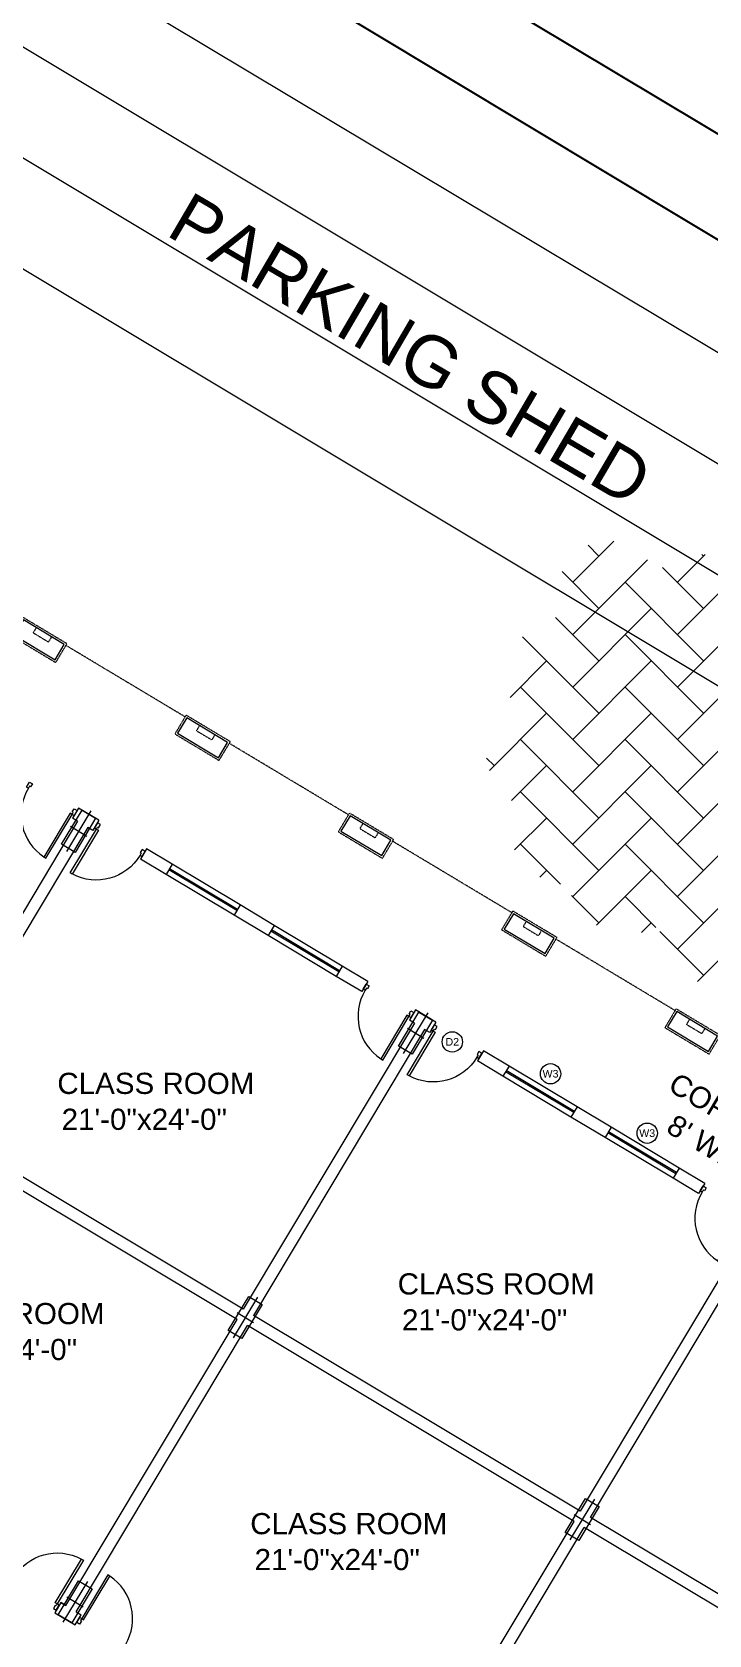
# Model space of a CAD drawing. Header units: inches. Extents: x -110725 to 51121, y 8404 to 44825.
# Drawn here: x 41401 to 41913, y 24195 to 25407 of the extents above; entities that cross this region are included whole.
import ezdxf
from ezdxf.enums import TextEntityAlignment as Align

# ---------------------------------------------------------------- set-up
doc = ezdxf.new("R2010")
doc.units = ezdxf.units.IN
doc.header["$LTSCALE"] = 0.1
doc.header["$MEASUREMENT"] = 0
doc.linetypes.add('CENTER', pattern=[2, 1.25, -0.25, 0.25, -0.25])
doc.linetypes.add('DASHED2', pattern=[0.375, 0.25, -0.125])
doc.layers.get('0').update_dxf_attribs({"color": 1, "lineweight": 0})
doc.layers.get('Defpoints').update_dxf_attribs({"lineweight": 0})
for name, color, linetype in [('boundary', 6, 'Continuous'), ('building', 6, 'Continuous'), ('road', 8, 'Continuous')]:
    doc.layers.add(name, color=color, linetype=linetype)
for name, color, linetype, lineweight in [('Col.', 4, 'Continuous', 0), ('dim', 252, 'Continuous', 0), ('DOOR', 32, 'Continuous', 0), ('HATCH', 5, 'Continuous', 5), ('TEXT', 3, 'Continuous', 0), ('WALL', 7, 'Continuous', 0), ('WIN', 160, 'Continuous', 0)]:
    doc.layers.add(name, color=color, linetype=linetype, lineweight=lineweight)
doc.styles.add('ARIAL', font='arial.ttf')
doc.styles.add('as', font='arial.ttf')
doc.styles.add('EHSAN', font='arial.ttf', dxfattribs={"height": 54})
doc.styles.get("Standard").update_dxf_attribs({"font": 'arial.ttf'})
doc.dimstyles.new('DIM1', dxfattribs={"dimtxt": 54, "dimasz": 6, "dimexe": 6, "dimexo": 3, "dimgap": 1, "dimtad": 0, "dimzin": 0, "dimdsep": 46, "dimlunit": 4, "dimtxsty": 'EHSAN', "dimblk": 'ARCHTICK', "dimcen": 3, "dimdle": 6, "dimclrd": 4, "dimclre": 4, "dimclrt": 6, "dimadec": 0, "dimazin": 0, "dimtfac": 1, "dimtofl": 0, "dimtmove": 1, "dimatfit": 3, "dimldrblk": 'ARCHTICK', "dimfxl": 4, "dimtolj": 1, "dimtzin": 3, "dimlwd": -1, "dimlwe": -1, "dimarcsym": 0})

# ---------------------------------------------------------------- blocks, each defined once
blk = doc.blocks.new('_ArchTick')
at = {"color": 0, "linetype": 'ByBlock', "const_width": 0.15}
blk.add_lwpolyline([(-0.5, -0.5), (0.5, 0.5)], dxfattribs=at)
blk = doc.blocks.new('*D2543')
at = {"layer": 'Defpoints', "color": 0, "transparency": 16777216}
for p in [(40158.6, 26623.7), (40018.8, 26390.9, 1175.7), (42987, 24608.8, 1175.7)]:
    blk.add_point(p, dxfattribs=at)
at = {"layer": 'dim', "color": 4, "transparency": 16777216}
for p, q in [((40020.4, 26393.4), (40161.7, 26628.8)), ((40138.1, 26636.1), (41544, 25792)), ((43147.4, 24829.3), (41741.5, 25673.4)), ((42988.5, 24611.4), (43129.9, 24846.8))]:
    blk.add_line(p, q, dxfattribs=at)
at = {"layer": 'dim', "color": 4, "transparency": 16777216, "xscale": 24, "yscale": 24, "zscale": 24}
for p, rotation in [((40158.6, 26623.7), 149.019361839217), ((43126.8, 24841.6), 329.019361839217)]:
    blk.add_blockref('_ArchTick', p, dxfattribs=dict(at, rotation=rotation))
at = {"layer": 'dim', "color": 6, "transparency": 16777216, "insert": (41642.7, 25732.7), "char_height": 54, "attachment_point": 5, "rotation": 329.0194, "style": 'EHSAN'}
blk.add_mtext('\\A1;288\'-6"', dxfattribs=at)
blk = doc.blocks.new('D-1')
for points in [[(1.5, 34.9), (1.5, 1.9), (3, 1.9), (3, 34.9)], [(2.2, 0.4), (2.2, -1.9), (0, -1.9), (0, 1.9), (1.5, 1.9), (1.5, 0.4)], [(33.7, 0.4), (34.5, 0.4), (34.5, 1.9), (36, 1.9), (36, -1.9), (33.7, -1.9)]]:
    blk.add_lwpolyline(points, close=True)
blk.add_arc((1.5, 1.9), 33, 0, 87.3947)
blk = doc.blocks.new('44')
at = {"layer": 'Col.', "linetype": 'Continuous'}
blk.add_lwpolyline([(-24729.4, 37327.3), (-24729.4, 37339.3), (-24759.4, 37339.3), (-24759.4, 37327.3)], close=True, dxfattribs=at)
at = {"layer": 'dim', "linetype": 'Continuous'}
for p, q in [((-24744.4, 37340.5), (-24744.4, 37326.1)), ((-24762.4, 37333.3), (-24726.4, 37333.3))]:
    blk.add_line(p, q, dxfattribs=at)

msp = doc.modelspace()

# ---------------------------------------------------------------- hatches: boundary and pattern name
at = {"layer": 'HATCH'}
h = msp.add_hatch(dxfattribs=at)
h.set_pattern_fill('AR-HBONE', color=251, scale=7)
h.set_pattern_definition([(45, (78793.977, 3845.55), (3e-15, 39.59798), [84, -28]), (135, (78813.776, 3865.35), (3e-15, 39.59798), [84, -28])])
edge = h.paths.add_edge_path()
edge.add_arc((41989.88825, 24893.59303), 46.23757, 321.43452144, 431.43452134)
edge.add_arc((41980.30738, 24967.2536), 38.47577, 309.17031682, 509.43681154)
edge.add_arc((41906.04254, 24965.70265), 46.23757, 27.17260702, 137.17260692)
edge.add_arc((41836.41796, 24984.09593), 38.01942, 20.0565317, 210.02676781)
edge.add_arc((41805.84897, 24918.89292), 46.23757, 92.91069259, 202.91069249)
edge.add_arc((41790.29271, 24863.38164), 46.23757, 125.77973538, 235.77973528)
edge.add_arc((41807.35392, 24808.31428), 46.23757, 158.64877817, 268.64877807)
edge.add_arc((41851.57006, 24771.32195), 46.23757, 191.51782095, 301.51782086)
edge.add_arc((41914.92297, 24727.11501), 39.47334, 173.02945644, 385.74427095)
edge.add_arc((41960.67811, 24789.35897), 46.23757, 257.25590653, 367.25590643)
edge.add_arc((42028.21757, 24826.64188), 38.18832, 235.42339105, 453.26703682)

# ---------------------------------------------------------------- linework, layer by layer
at = {"color": 9}
for p, q in [((39963.91336, 26336.08242), (42949.96697, 24547.0137, 1.07221)), ((39875.42634, 26305.16784, -0.01849), (42912.96363, 24485.25311, 1.07221)), ((39838.42302, 26243.40728, -0.01849), (42875.96031, 24423.49255, 1.07221)), ((39801.4197, 26181.64671, -0.01849), (42838.95699, 24361.73198, 1.07221))]:
    msp.add_line(p, q, dxfattribs=at)
at = {"layer": 'boundary', "linetype": 'CENTER', "elevation": -26.09038}
msp.add_lwpolyline([(39710.56934, 26306.46684), (40018.84892, 26390.86365), (42986.98218, 24608.79412)], dxfattribs=at)
at = {"layer": 'building', "linetype": 'Continuous', "elevation": 1.07221}
msp.add_lwpolyline([(36256.32114, 20787.09078), (38421.12416, 24214.83069), (38608.38637, 24266.09692), (38729.46594, 24450.76329), (38692.71091, 24650.22286), (39710.56934, 26306.46684), (40018.84892, 26390.86365), (42986.98218, 24608.79412), (43023.17783, 24483.42297), (42986.87764, 24420.82334), (43301.37527, 24234.54273), (43531.66734, 24283.46768), (46076.03119, 22826.982)], dxfattribs=at)
at = {"layer": 'road', "linetype": 'Continuous', "elevation": 3.21662}
msp.add_lwpolyline([(39796.35974, 26513.70008), (39878.65873, 26528.62687), (40033.69876, 26477.02846), (40235.75534, 26336.76517), (49385.48336, 20864.22481), (49997.20725, 20463.11896)], dxfattribs=at)
at = {"layer": 'TEXT'}
for centre in [(41718.44246, 24643.50492, 27.16259), (41792.74867, 24619.41218, 27.16259), (41865.84482, 24574.51991, 27.16259)]:
    msp.add_circle(centre, 7.69524, dxfattribs=at)
at = {"layer": 'WALL'}
for p, q in [((41435.0161, 24810.2101), (41305.53052, 24594.02157)), ((41435.78008, 24820.24336), (41431.15559, 24812.52235)), ((41435.0161, 24810.2101), (41431.15559, 24812.52235)), ((41451.22211, 24810.99439), (41435.78008, 24820.24336)), ((41451.22211, 24810.99439), (41446.59763, 24803.27338)), ((41442.73712, 24805.58562), (41313.25154, 24589.39708)), ((41446.59763, 24803.27338), (41442.73712, 24805.58562)), ((41487.25354, 24789.41346), (41482.62905, 24781.69244)), ((41506.55609, 24777.85225), (41487.25354, 24789.41346)), ((41501.9316, 24770.13123), (41482.62905, 24781.69244)), ((41506.55609, 24777.85225), (41501.9316, 24770.13123)), ((41558.02955, 24747.02235), (41553.40506, 24739.30133)), ((41579.14179, 24723.88638), (41553.40506, 24739.30133)), ((41583.76628, 24731.6074), (41558.02955, 24747.02235)), ((41583.76628, 24731.6074), (41579.14179, 24723.88638)), ((41635.23974, 24700.7775), (41630.61525, 24693.05648)), ((41654.54229, 24689.21629), (41635.23974, 24700.7775)), ((41649.9178, 24681.49527), (41630.61525, 24693.05648)), ((41654.54229, 24689.21629), (41649.9178, 24681.49527)), ((41690.57371, 24667.63536), (41685.94922, 24659.91434)), ((41706.01575, 24658.38639), (41690.57371, 24667.63536)), ((41689.80973, 24657.60209), (41560.32415, 24441.41356)), ((41697.53075, 24652.97761), (41568.04517, 24436.78907)), ((41689.80973, 24657.60209), (41685.94922, 24659.91434)), ((41701.39126, 24650.66537), (41697.53075, 24652.97761)), ((41706.01575, 24658.38639), (41701.39126, 24650.66537)), ((41742.04717, 24636.80545), (41737.42268, 24629.08444)), ((41756.72523, 24617.52322), (41737.42268, 24629.08444)), ((41761.34972, 24625.24424), (41742.04717, 24636.80545)), ((41761.34972, 24625.24424), (41756.72523, 24617.52322)), ((41812.82318, 24594.41434), (41808.19869, 24586.69332)), ((41838.55991, 24578.99939), (41812.82318, 24594.41434)), ((41555.69966, 24433.69254), (41308.62705, 24581.67606)), ((41560.32415, 24441.41356), (41313.25154, 24589.39708)), ((41833.93542, 24571.27837), (41808.19869, 24586.69332)), ((41838.55991, 24578.99939), (41833.93542, 24571.27837)), ((41890.03337, 24548.16949), (41885.40889, 24540.44847)), ((41909.33592, 24536.60828), (41890.03337, 24548.16949)), ((41904.71143, 24528.88726), (41885.40889, 24540.44847)), ((41909.33592, 24536.60828), (41904.71143, 24528.88726)), ((41944.60337, 24504.99408), (41815.11778, 24288.80555)), ((41822.8388, 24284.18106), (41952.1855, 24500.13772)), ((41815.11778, 24288.80555), (41568.04517, 24436.78907)), ((41426.21408, 24217.504), (41555.69966, 24433.69254)), ((41433.9351, 24212.87952), (41563.42068, 24429.06805)), ((41810.4933, 24281.08453), (41563.42068, 24429.06805)), ((41681.00771, 24064.89599), (41810.4933, 24281.08453)), ((41688.72873, 24060.27151), (41818.21432, 24276.46004)), ((42065.28693, 24128.47652), (41818.21432, 24276.46004)), ((42069.91142, 24136.19754), (41822.8388, 24284.18106)), ((41422.35357, 24219.81624), (41417.72909, 24212.09522)), ((41426.21408, 24217.504), (41422.35357, 24219.81624)), ((41422.35357, 24219.81624), (41426.21408, 24217.504)), ((41417.72909, 24212.09522), (41433.17112, 24202.84625)), ((41433.17112, 24202.84625), (41437.79561, 24210.56727)), ((41433.9351, 24212.87952), (41437.79561, 24210.56727))]:
    msp.add_line(p, q, dxfattribs=at)
at = {"layer": 'WALL', "elevation": 27.16259}
for points in [[(41394.07177, 24962.37219), (41387.13505, 24950.79067), (41418.01912, 24932.29273), (41424.95585, 24943.87425)], [(41517.60808, 24888.38043), (41510.67135, 24876.7989), (41541.55543, 24858.30096), (41548.49216, 24869.88249)], [(41641.14439, 24814.38867), (41634.20766, 24802.80714), (41665.09174, 24784.3092), (41672.02846, 24795.89073)], [(41764.68069, 24740.39691), (41757.74397, 24728.81538), (41788.62804, 24710.31744), (41795.56477, 24721.89897)], [(41888.217, 24666.40515), (41881.28027, 24654.82362), (41912.16435, 24636.32568), (41919.10108, 24647.90721)]]:
    msp.add_lwpolyline(points, close=True, dxfattribs=at)
at = {"layer": 'WIN', "linetype": 'DASHED2'}
for p, q in [((41403.72305, 24956.59159), (41401.41081, 24952.73108)), ((41401.41081, 24952.73108), (41412.99233, 24945.79435)), ((41415.30458, 24949.65486), (41412.99233, 24945.79435)), ((41527.25936, 24882.59983), (41524.94711, 24878.73932)), ((41524.94711, 24878.73932), (41536.52864, 24871.80259)), ((41538.84088, 24875.6631), (41536.52864, 24871.80259)), ((41650.79566, 24808.60806), (41648.48342, 24804.74755)), ((41648.48342, 24804.74755), (41660.06495, 24797.81083)), ((41662.37719, 24801.67134), (41660.06495, 24797.81083)), ((41774.33197, 24734.6163), (41772.01973, 24730.75579)), ((41772.01973, 24730.75579), (41783.60126, 24723.81906)), ((41785.9135, 24727.67957), (41783.60126, 24723.81906)), ((41897.86828, 24660.62454), (41895.55603, 24656.76403)), ((41895.55603, 24656.76403), (41907.13756, 24649.8273)), ((41909.4498, 24653.68781), (41907.13756, 24649.8273))]:
    msp.add_line(p, q, dxfattribs=at)
at = {"layer": 'WIN'}
for p, q in [((41555.46039, 24742.7329), (41503.98693, 24773.5628)), ((41555.97422, 24743.59079), (41504.50076, 24774.42069)), ((41558.02955, 24747.02235), (41506.55609, 24777.85225)), ((41553.40506, 24739.30133), (41501.9316, 24770.13123)), ((41632.67058, 24696.48804), (41581.19712, 24727.31794)), ((41633.18441, 24697.34593), (41581.71095, 24728.17584)), ((41635.23974, 24700.7775), (41583.76628, 24731.6074)), ((41630.61525, 24693.05648), (41579.14179, 24723.88638)), ((41808.19869, 24586.69332), (41756.72523, 24617.52322)), ((41810.25402, 24590.12489), (41758.78056, 24620.95479)), ((41810.76785, 24590.98278), (41759.29439, 24621.81268)), ((41812.82318, 24594.41434), (41761.34972, 24625.24424)), ((41885.40889, 24540.44847), (41833.93542, 24571.27837)), ((41887.46421, 24543.88003), (41835.99075, 24574.70994)), ((41887.97804, 24544.73793), (41836.50458, 24575.56783)), ((41890.03337, 24548.16949), (41838.55991, 24578.99939))]:
    msp.add_line(p, q, dxfattribs=at)
at = {"layer": 'WIN', "linetype": 'DASHED2', "elevation": 27.16259}
for points in [[(41393.55569, 24964.42978), (41385.07746, 24950.27458), (41418.53521, 24930.23514), (41427.01344, 24944.39034)], [(41517.09199, 24890.43802), (41508.61377, 24876.28281), (41542.07152, 24856.24338), (41550.54974, 24870.39858)], [(41640.6283, 24816.44625), (41632.15008, 24802.29105), (41665.60783, 24782.25162), (41674.08605, 24796.40682)], [(41764.16461, 24742.45449), (41755.68638, 24728.29929), (41789.14413, 24708.25985), (41797.62236, 24722.41506)], [(41887.70091, 24668.46273), (41879.22269, 24654.30753), (41912.68044, 24634.26809), (41921.15866, 24648.42329)]]:
    msp.add_lwpolyline(points, close=True, dxfattribs=at)
for points in [[(41516.32124, 24889.15118), (41426.24269, 24943.10351)], [(41639.85755, 24815.15942), (41549.77899, 24869.11174)], [(41763.39386, 24741.16766), (41673.3153, 24795.11998)], [(41886.93017, 24667.17589), (41796.85161, 24721.12822)]]:
    msp.add_lwpolyline(points, dxfattribs=at)

# ---------------------------------------------------------------- block references
at = {"layer": 'Col.', "linetype": 'Continuous', "xscale": -1, "rotation": 58.99999999994495}
for p in [(60692.39004, -15635.43868, 27.16259), (60947.18367, -15788.04669, 27.16259), (60818.46559, -16002.95381, 27.16259), (61073.25922, -16155.56182, 27.16259), (60689.75076, -16217.8555, 27.16259)]:
    msp.add_blockref('44', p, dxfattribs=at)
at = {"layer": 'DOOR'}
for p, xscale, yscale, zscale, rotation in [((41433.46783, 24816.38286, 27.16259), 1.166666666666689, 1.166666666666689, 1.166666666666689, 149.0806050618162), ((41448.90987, 24807.13389, 27.16259), -1.166666666666689, 1.166666666661229, 1.166666666661804, 149.0806050618203), ((41688.26147, 24663.77485, 27.16259), 1.166666666666689, 1.166666666666689, 1.166666666666689, 149.0806050618162), ((41703.7035, 24654.52588, 27.16259), -1.166666666666689, 1.166666666661229, 1.166666666661804, 149.0806050618203), ((41943.0551, 24511.16684, 27.16259), 1.166666666666689, 1.166666666666689, 1.166666666666689, 149.0806050618162), ((41420.04133, 24215.95573, 27.16259), -1.166666666666688, 1.166666666661229, 1.166666666661804, 329.08060506182), ((41435.48337, 24206.70676, 27.16259), 1.166666666666688, 1.166666666666688, 1.166666666666688, 329.08060506182)]:
    msp.add_blockref('D-1', p, dxfattribs=dict(at, xscale=xscale, yscale=yscale, zscale=zscale, rotation=rotation))

# ---------------------------------------------------------------- texts
at = {"layer": 'TEXT', "color": 7, "lineweight": 25}
msp.add_text('PARKING SHED', height=38.7170903, rotation=329.62035552, dxfattribs=at).set_placement((41500.79933, 25253.72932))
at = {"layer": 'TEXT', "style": 'ARIAL'}
for s, p in [('D2', (41718.41743, 24643.5539)), ('W3', (41792.72364, 24619.46115)), ('W3', (41865.81979, 24574.56888))]:
    msp.add_text(s, height=5.76, dxfattribs=at).set_placement(p, align=Align.MIDDLE_CENTER)
at = {"layer": 'TEXT', "style": 'as'}
for s, p in [('CLASS ROOM', (41419.71203, 24604.17754)), ('21\'-0"x24\'-0"', (41422.98538, 24577.02706)), ('CLASS ROOM', (41677.10984, 24452.61803)), ('CLASS ROOM', (41306.38783, 24430.19926)), ('21\'-0"x24\'-0"', (41680.38319, 24425.46755)), ('21\'-0"x24\'-0"', (41309.66118, 24403.04878)), ('CLASS ROOM', (41565.62118, 24271.43542)), ('21\'-0"x24\'-0"', (41568.89453, 24244.28494))]:
    msp.add_text(s, height=16, dxfattribs=at).set_placement(p)
for s, p in [('CORRIDOR', (41880.54715, 24607.44782)), ("8' WIDE", (41879.16325, 24575.85172))]:
    msp.add_text(s, height=16, rotation=329.08060506, dxfattribs=at).set_placement(p)

# ---------------------------------------------------------------- dimensions: what is measured, and where the dimension line sits
at = {"layer": 'dim'}
dim = msp.add_linear_dim(base=(40158.64224, 26623.69701, -1174.66297), p1=(42986.98218, 24608.79412, 1.07221), p2=(40018.84892, 26390.86365, 1.07221), angle=149.01936184, dimstyle='DIM1', override={"dimtxt": 36, "dimasz": 24, "dimdle": 24}, dxfattribs=at)
dim.commit()
dim.dimension.update_dxf_attribs({"geometry": '*D2543', "text_midpoint": (41642.70888, 25732.66224, -1174.66297), "dimtype": 161})

doc.saveas('drawing.dxf')
